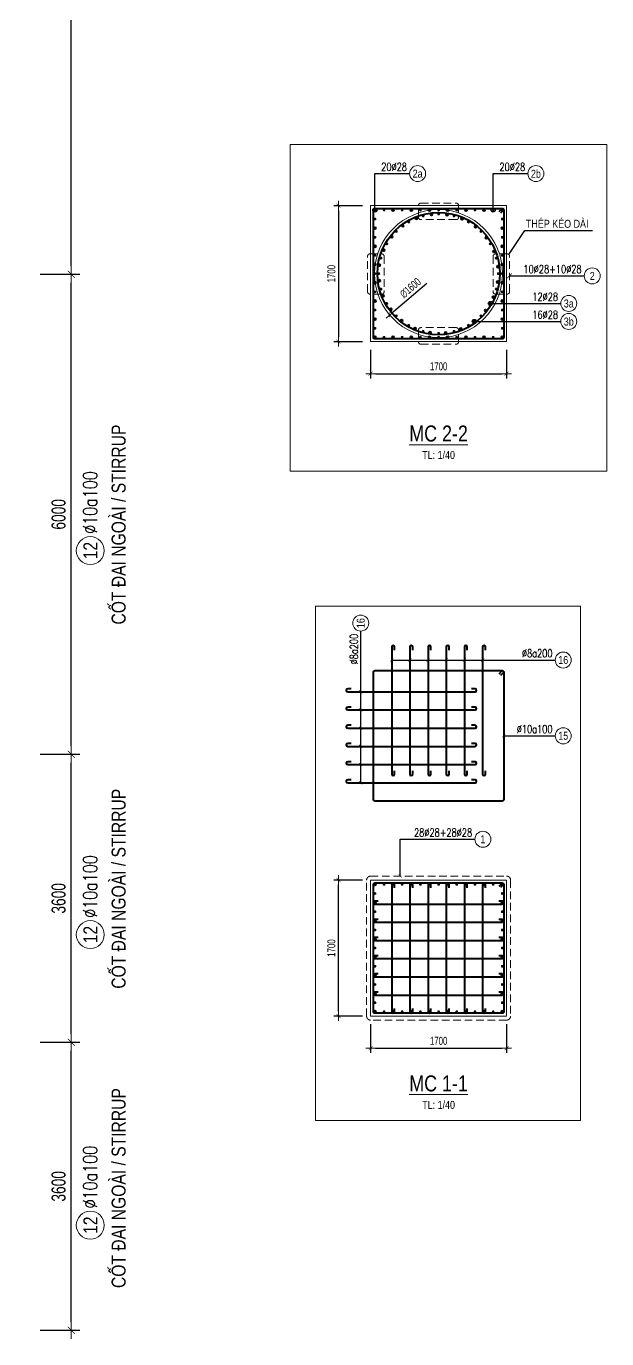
# Model space of a CAD drawing. Header units: millimetres. Extents: x 49323 to 380960, y -6102 to 181761.
# Drawn here: x 176913 to 184170, y -3674 to 12732 of the extents above; entities that cross this region are included whole.
import ezdxf
from ezdxf.enums import TextEntityAlignment as Align

# ---------------------------------------------------------------- set-up
doc = ezdxf.new("R2010")
doc.units = ezdxf.units.MM
doc.linetypes.add('HIDDEN2', pattern=[4.7625, 3.175, -1.5875])
doc.layers.get('0').update_dxf_attribs({"lineweight": 20})
doc.layers.get('Defpoints').update_dxf_attribs({"color": 151, "lineweight": 9})
for name, color, linetype, lineweight in [('NDC_S_CONTINUOUS', 3, 'Continuous', 20), ('NDC_S_DIM', 1, 'Continuous', 15), ('NDC_S_HIDDEN', 8, 'HIDDEN2', 13), ('NDC_S_REBAR', 4, 'Continuous', 35), ('NDC_S_STIRRUP', 4, 'Continuous', 40), ('NDC_S_THIN LINE', 8, 'Continuous', 9), ('NDC_S_VN TEXT', 7, 'Continuous', 20), ('NDC_Table', 3, 'Continuous', 20)]:
    doc.layers.add(name, color=color, linetype=linetype, lineweight=lineweight)
doc.styles.add('ARIAL', font='arial.ttf', dxfattribs={"width": 0.8})
doc.styles.add('NDC_DIM', font='', dxfattribs={"width": 0.75})
doc.styles.add('NDC_EN TXT', font='romans.shx', dxfattribs={"width": 0.8})
doc.styles.add('NDC_VIE TXT', font='arial.ttf', dxfattribs={"width": 0.8})
doc.styles.get('NDC_DIM').set_extended_font_data('Dotum')
doc.dimstyles.new('NDC_dim_40', dxfattribs={"dimscale": 40, "dimtxt": 2.5, "dimasz": 1.5, "dimexe": 1.5, "dimexo": 2.5, "dimgap": 1, "dimtad": 1, "dimdec": 0, "dimzin": 0, "dimdsep": 46, "dimtxsty": 'NDC_DIM', "dimblk": 'DIMMARK', "dimcen": 0.09, "dimdle": 1.2, "dimclrd": 1, "dimclre": 1, "dimclrt": 3, "dimadec": 0, "dimazin": 0, "dimtfac": 1, "dimtdec": 0, "dimtix": 1, "dimtofl": 0, "dimtmove": 0, "dimatfit": 3, "dimfxl": 8, "dimfxlon": 1, "dimtolj": 1, "dimtzin": 0, "dimarcsym": 0})
doc.dimstyles.new('NDC_dim_70', dxfattribs={"dimscale": 70, "dimtxt": 2.5, "dimasz": 1.5, "dimexe": 1.5, "dimexo": 2.5, "dimgap": 1, "dimtad": 1, "dimdec": 0, "dimzin": 0, "dimdsep": 46, "dimtxsty": 'NDC_DIM', "dimblk": 'DIMMARK', "dimcen": 0.09, "dimdle": 1.2, "dimclrd": 1, "dimclre": 1, "dimclrt": 3, "dimadec": 0, "dimazin": 0, "dimtfac": 1, "dimtdec": 0, "dimtix": 1, "dimtofl": 0, "dimtmove": 0, "dimatfit": 3, "dimfxl": 8, "dimfxlon": 1, "dimtolj": 1, "dimtzin": 0, "dimarcsym": 0})

# ---------------------------------------------------------------- blocks, each defined once
blk = doc.blocks.new('DIMMARK')
at = {"layer": 'NDC_S_DIM', "color": 1}
blk.add_line((-1.5, 0), (1, 0), dxfattribs=at)
at = {"layer": 'NDC_S_DIM', "color": 2, "const_width": 0.1}
blk.add_lwpolyline([(-0.42, -0.42), (0.42, 0.42)], dxfattribs=at)
blk = doc.blocks.new('*D399')
at = {"layer": 'Defpoints', "color": 0, "ltscale": 70, "transparency": 16777216}
for p in [(176913, 31), (177476, 31), (176913, -3569)]:
    blk.add_point(p, dxfattribs=at)
at = {"layer": 'NDC_S_DIM', "color": 1, "lineweight": -2, "ltscale": 70, "transparency": 16777216}
for p, q in [((177088, 31), (177581, 31)), ((177476, -3464), (177476, -74)), ((177088, -3569), (177581, -3569))]:
    blk.add_line(p, q, dxfattribs=at)
at = {"layer": 'NDC_S_DIM', "color": 1, "lineweight": -2, "ltscale": 70, "transparency": 16777216, "xscale": 105, "yscale": 105, "zscale": 105}
for p, rotation in [((177476, 31), 90), ((177476, -3569), 270)]:
    blk.add_blockref('DIMMARK', p, dxfattribs=dict(at, rotation=rotation))
at = {"layer": 'NDC_S_DIM', "color": 3, "ltscale": 70, "transparency": 16777216, "insert": (177318, -1769), "char_height": 175, "attachment_point": 5, "rotation": 90, "style": 'NDC_DIM'}
blk.add_mtext('\\A1;3600', dxfattribs=at)
blk = doc.blocks.new('*U2118')
blk.add_circle((-2.5, 0), 2.5)
at = {"layer": 'NDC_S_VN TEXT', "color": 7, "style": 'ARIAL', "width": 0.8}
blk.add_attdef('SH2', text='', height=2.5, dxfattribs=at).set_placement((-2.5, 0), align=Align.MIDDLE)
at = {"layer": 'NDC_S_VN TEXT', "color": 3, "style": 'NDC_EN TXT', "width": 0.75}
blk.add_attdef('DKKC1', (0.5, -1.25), '', height=2.5, dxfattribs=at)
blk = doc.blocks.new('*D400')
at = {"layer": 'Defpoints', "color": 0, "ltscale": 70, "transparency": 16777216}
for p in [(176913, 3631), (177476, 3631), (176913, 31)]:
    blk.add_point(p, dxfattribs=at)
at = {"layer": 'NDC_S_DIM', "color": 1, "lineweight": -2, "ltscale": 70, "transparency": 16777216}
for p, q in [((177088, 3631), (177581, 3631)), ((177476, 136), (177476, 3526)), ((177088, 31), (177581, 31))]:
    blk.add_line(p, q, dxfattribs=at)
at = {"layer": 'NDC_S_DIM', "color": 1, "lineweight": -2, "ltscale": 70, "transparency": 16777216, "xscale": 105, "yscale": 105, "zscale": 105}
for p, rotation in [((177476, 3631), 90), ((177476, 31), 270)]:
    blk.add_blockref('DIMMARK', p, dxfattribs=dict(at, rotation=rotation))
at = {"layer": 'NDC_S_DIM', "color": 3, "ltscale": 70, "transparency": 16777216, "insert": (177318, 1831), "char_height": 175, "attachment_point": 5, "rotation": 90, "style": 'NDC_DIM'}
blk.add_mtext('\\A1;3600', dxfattribs=at)
blk = doc.blocks.new('*D401')
at = {"layer": 'Defpoints', "color": 0, "ltscale": 70, "transparency": 16777216}
for p in [(176913, 9631), (177476, 9631), (176913, 3631)]:
    blk.add_point(p, dxfattribs=at)
at = {"layer": 'NDC_S_DIM', "color": 1, "lineweight": -2, "ltscale": 70, "transparency": 16777216}
for p, q in [((177088, 9631), (177581, 9631)), ((177476, 3736), (177476, 9526)), ((177088, 3631), (177581, 3631))]:
    blk.add_line(p, q, dxfattribs=at)
at = {"layer": 'NDC_S_DIM', "color": 1, "lineweight": -2, "ltscale": 70, "transparency": 16777216, "xscale": 105, "yscale": 105, "zscale": 105}
for p, rotation in [((177476, 9631), 90), ((177476, 3631), 270)]:
    blk.add_blockref('DIMMARK', p, dxfattribs=dict(at, rotation=rotation))
at = {"layer": 'NDC_S_DIM', "color": 3, "ltscale": 70, "transparency": 16777216, "insert": (177318, 6631), "char_height": 175, "attachment_point": 5, "rotation": 90, "style": 'NDC_DIM'}
blk.add_mtext('\\A1;6000', dxfattribs=at)
blk = doc.blocks.new('*D402')
at = {"layer": 'Defpoints', "color": 0, "ltscale": 70, "transparency": 16777216}
for p in [(176913, 19631), (177476, 19631), (176913, 9631)]:
    blk.add_point(p, dxfattribs=at)
at = {"layer": 'NDC_S_DIM', "color": 1, "lineweight": -2, "ltscale": 70, "transparency": 16777216}
for p, q in [((177088, 19631), (177581, 19631)), ((177476, 9736), (177476, 19526)), ((177088, 9631), (177581, 9631))]:
    blk.add_line(p, q, dxfattribs=at)
at = {"layer": 'NDC_S_DIM', "color": 1, "lineweight": -2, "ltscale": 70, "transparency": 16777216, "xscale": 105, "yscale": 105, "zscale": 105}
for p, rotation in [((177476, 19631), 90), ((177476, 9631), 270)]:
    blk.add_blockref('DIMMARK', p, dxfattribs=dict(at, rotation=rotation))
at = {"layer": 'NDC_S_DIM', "color": 3, "ltscale": 70, "transparency": 16777216, "insert": (177318, 14631), "char_height": 175, "attachment_point": 5, "rotation": 90, "style": 'NDC_DIM'}
blk.add_mtext('\\A1;10000', dxfattribs=at)
blk = doc.blocks.new('kata_block_TD')
at = {"color": 6, "linetype": 'ByBlock', "lineweight": -2, "style": 'ARIAL', "width": 0.8}
blk.add_attdef('SECTDET2', text='', height=5, dxfattribs=at).set_placement((0, 7.97), align=Align.CENTER)
at = {"color": 0, "linetype": 'ByBlock', "lineweight": -2, "style": 'ARIAL', "width": 0.8}
blk.add_attdef('SECTDET1', text='', height=5, dxfattribs=at).set_placement((0, 1.47), align=Align.CENTER)
at = {"color": 3, "lineweight": 25, "style": 'ARIAL', "width": 0.8}
blk.add_attdef('SSCALE', text='', height=2.5, dxfattribs=at).set_placement((0, -4), align=Align.CENTER)
blk = doc.blocks.new('*D421')
at = {"layer": 'Defpoints', "color": 0, "ltscale": 70, "transparency": 16777216}
for p in [(181218, 359), (182918, 359), (182918, -41)]:
    blk.add_point(p, dxfattribs=at)
at = {"layer": 'NDC_S_DIM', "color": 1, "lineweight": -2, "ltscale": 70, "transparency": 16777216}
for p, q in [((181218, 259), (181218, -101)), ((182918, 259), (182918, -101)), ((181278, -41), (182858, -41))]:
    blk.add_line(p, q, dxfattribs=at)
at = {"layer": 'NDC_S_DIM', "color": 1, "lineweight": -2, "ltscale": 70, "transparency": 16777216, "xscale": 60, "yscale": 60, "zscale": 60, "rotation": 180}
blk.add_blockref('DIMMARK', (181218, -41), dxfattribs=at)
at = {"layer": 'NDC_S_DIM', "color": 1, "lineweight": -2, "ltscale": 70, "transparency": 16777216, "xscale": 60, "yscale": 60, "zscale": 60}
blk.add_blockref('DIMMARK', (182918, -41), dxfattribs=at)
at = {"layer": 'NDC_S_DIM', "color": 3, "ltscale": 70, "transparency": 16777216, "insert": (182068, 49), "char_height": 100, "attachment_point": 5, "style": 'NDC_DIM'}
blk.add_mtext('\\A1;1700', dxfattribs=at)
blk = doc.blocks.new('*D422')
at = {"layer": 'Defpoints', "color": 0, "ltscale": 70, "transparency": 16777216}
for p in [(180818, 2059), (181218, 2059), (181218, 359)]:
    blk.add_point(p, dxfattribs=at)
at = {"layer": 'NDC_S_DIM', "color": 1, "lineweight": -2, "ltscale": 70, "transparency": 16777216}
for p, q in [((181118, 2059), (180758, 2059)), ((180818, 419), (180818, 1999)), ((181118, 359), (180758, 359))]:
    blk.add_line(p, q, dxfattribs=at)
at = {"layer": 'NDC_S_DIM', "color": 1, "lineweight": -2, "ltscale": 70, "transparency": 16777216, "xscale": 60, "yscale": 60, "zscale": 60}
for p, rotation in [((180818, 2059), 90), ((180818, 359), 270)]:
    blk.add_blockref('DIMMARK', p, dxfattribs=dict(at, rotation=rotation))
at = {"layer": 'NDC_S_DIM', "color": 3, "ltscale": 70, "transparency": 16777216, "insert": (180728, 1209), "char_height": 100, "attachment_point": 5, "rotation": 90, "style": 'NDC_DIM'}
blk.add_mtext('\\A1;1700', dxfattribs=at)
blk = doc.blocks.new('kata_block_THEP')
at = {"layer": 'NDC_S_REBAR', "color": 0}
for p, q in [((-0.5, 0), (0.5, 0)), ((-0.35, 0.35), (0.35, -0.35)), ((0.35, 0.35), (-0.35, -0.35)), ((0, 0.5), (0, -0.5))]:
    blk.add_line(p, q, dxfattribs=at)
at = {"layer": 'NDC_S_REBAR', "color": 0, "const_width": 0.0833}
blk.add_lwpolyline([(-0.5, 0, 1), (0.5, 0, 1), (-0.5, 0, 1)], format="xyb", dxfattribs=at)
blk = doc.blocks.new('*U10')
blk.add_circle((2.5, 0), 2.5)
at = {"layer": 'NDC_S_VN TEXT', "color": 3, "style": 'NDC_EN TXT', "width": 0.75}
blk.add_attdef('DK2', text='', height=2.5, dxfattribs=at).set_placement((-0.85, 0.85), align=Align.RIGHT)
at = {"layer": 'NDC_S_VN TEXT', "color": 7, "style": 'ARIAL', "width": 0.8}
blk.add_attdef('SH3', text='', height=2.5, dxfattribs=at).set_placement((2.5, 0), align=Align.MIDDLE)
blk = doc.blocks.new('cham')
at = {"layer": 'NDC_S_REBAR'}
h = blk.add_hatch(color=253, dxfattribs=at)
h.dxf.hatch_style = 1
h.paths.add_polyline_path([(-28, 0, 1), (28, 0, 1)])
at = {"layer": 'NDC_S_REBAR', "color": 253}
blk.add_circle((0, 0), 28, dxfattribs=at)
blk = doc.blocks.new('*U423')
at = {"layer": 'NDC_S_DIM', "xscale": 0.5, "yscale": 0.5, "zscale": 0.5}
blk.add_blockref('cham', (0, 0), dxfattribs=at)
blk = doc.blocks.new('*U424')
at = {"layer": 'NDC_S_DIM', "color": 0, "linetype": 'ByBlock', "lineweight": -2, "transparency": 16777216}
for p in [(0, 0), (227.5, 0), (455, 0), (682.5, 0), (910, 0), (1137.5, 0), (1365, 0), (1592.5, 0)]:
    blk.add_blockref('*U423', p, dxfattribs=at)
blk = doc.blocks.new('*U425')
at = {"layer": 'NDC_S_DIM', "xscale": 0.5, "yscale": 0.5, "zscale": 0.5}
blk.add_blockref('cham', (0, 0), dxfattribs=at)
blk = doc.blocks.new('*U426')
at = {"layer": 'NDC_S_DIM', "color": 0, "linetype": 'ByBlock', "lineweight": -2, "transparency": 16777216}
for p in [(0, 0), (227.5, 0), (455, 0), (682.5, 0), (910, 0), (1137.5, 0)]:
    blk.add_blockref('*U425', p, dxfattribs=at)
blk = doc.blocks.new('*U427')
at = {"layer": 'NDC_S_DIM', "xscale": 0.5, "yscale": 0.5, "zscale": 0.5}
blk.add_blockref('cham', (0, 0), dxfattribs=at)
blk = doc.blocks.new('*U428')
at = {"layer": 'NDC_S_DIM', "color": 0, "linetype": 'ByBlock', "lineweight": -2, "transparency": 16777216}
for p in [(0, 0), (227.5, 0), (455, 0), (682.5, 0), (910, 0), (1137.5, 0), (1365, 0), (1592.5, 0)]:
    blk.add_blockref('*U427', p, dxfattribs=at)
blk = doc.blocks.new('*U429')
at = {"layer": 'NDC_S_DIM', "xscale": 0.5, "yscale": 0.5, "zscale": 0.5}
blk.add_blockref('cham', (0, 0), dxfattribs=at)
blk = doc.blocks.new('*U430')
at = {"layer": 'NDC_S_DIM', "color": 0, "linetype": 'ByBlock', "lineweight": -2, "transparency": 16777216}
for p in [(0, 0), (227.5, 0), (455, 0), (682.5, 0), (910, 0), (1137.5, 0)]:
    blk.add_blockref('*U429', p, dxfattribs=at)
blk = doc.blocks.new('*U435')
at = {"layer": 'NDC_S_DIM', "xscale": 0.5, "yscale": 0.5, "zscale": 0.5}
blk.add_blockref('cham', (0, 0), dxfattribs=at)
blk = doc.blocks.new('*U436')
at = {"layer": 'NDC_S_DIM', "color": 0, "linetype": 'ByBlock', "lineweight": -2, "transparency": 16777216}
for p in [(0, 0), (227.5, 0), (455, 0), (682.5, 0), (910, 0), (1137.5, 0), (1365, 0), (1592.5, 0)]:
    blk.add_blockref('*U435', p, dxfattribs=at)
blk = doc.blocks.new('*U437')
at = {"layer": 'NDC_S_DIM', "xscale": 0.5, "yscale": 0.5, "zscale": 0.5}
blk.add_blockref('cham', (0, 0), dxfattribs=at)
blk = doc.blocks.new('*U438')
at = {"layer": 'NDC_S_DIM', "color": 0, "linetype": 'ByBlock', "lineweight": -2, "transparency": 16777216}
for p in [(0, 0), (227.5, 0), (455, 0), (682.5, 0), (910, 0), (1137.5, 0)]:
    blk.add_blockref('*U437', p, dxfattribs=at)
blk = doc.blocks.new('*U431')
at = {"layer": 'NDC_S_DIM', "xscale": 0.5, "yscale": 0.5, "zscale": 0.5}
blk.add_blockref('cham', (0, 0), dxfattribs=at)
blk = doc.blocks.new('*U432')
at = {"layer": 'NDC_S_DIM', "color": 0, "linetype": 'ByBlock', "lineweight": -2, "transparency": 16777216}
for p in [(0, 0), (227.5, 0), (455, 0), (682.5, 0), (910, 0), (1137.5, 0), (1365, 0), (1592.5, 0)]:
    blk.add_blockref('*U431', p, dxfattribs=at)
blk = doc.blocks.new('*U433')
at = {"layer": 'NDC_S_DIM', "xscale": 0.5, "yscale": 0.5, "zscale": 0.5}
blk.add_blockref('cham', (0, 0), dxfattribs=at)
blk = doc.blocks.new('*U434')
at = {"layer": 'NDC_S_DIM', "color": 0, "linetype": 'ByBlock', "lineweight": -2, "transparency": 16777216}
for p in [(0, 0), (227.5, 0), (455, 0), (682.5, 0), (910, 0), (1137.5, 0)]:
    blk.add_blockref('*U433', p, dxfattribs=at)
blk = doc.blocks.new('*D445')
at = {"layer": 'Defpoints', "color": 0, "ltscale": 70, "transparency": 16777216}
for p in [(181218, 8789), (182918, 8789), (182918, 8389)]:
    blk.add_point(p, dxfattribs=at)
at = {"layer": 'NDC_S_DIM', "color": 1, "lineweight": -2, "ltscale": 70, "transparency": 16777216}
for p, q in [((181218, 8689), (181218, 8329)), ((182918, 8689), (182918, 8329)), ((181278, 8389), (182858, 8389))]:
    blk.add_line(p, q, dxfattribs=at)
at = {"layer": 'NDC_S_DIM', "color": 1, "lineweight": -2, "ltscale": 70, "transparency": 16777216, "xscale": 60, "yscale": 60, "zscale": 60, "rotation": 180}
blk.add_blockref('DIMMARK', (181218, 8389), dxfattribs=at)
at = {"layer": 'NDC_S_DIM', "color": 1, "lineweight": -2, "ltscale": 70, "transparency": 16777216, "xscale": 60, "yscale": 60, "zscale": 60}
blk.add_blockref('DIMMARK', (182918, 8389), dxfattribs=at)
at = {"layer": 'NDC_S_DIM', "color": 3, "ltscale": 70, "transparency": 16777216, "insert": (182068, 8480), "char_height": 100, "attachment_point": 5, "style": 'NDC_DIM'}
blk.add_mtext('\\A1;1700', dxfattribs=at)
blk = doc.blocks.new('*D446')
at = {"layer": 'Defpoints', "color": 0, "ltscale": 70, "transparency": 16777216}
for p in [(181218, 10489), (180818, 8789), (181218, 8789)]:
    blk.add_point(p, dxfattribs=at)
at = {"layer": 'NDC_S_DIM', "color": 1, "lineweight": -2, "ltscale": 70, "transparency": 16777216}
for p, q in [((181118, 10489), (180758, 10489)), ((180818, 10429), (180818, 8849)), ((181118, 8789), (180758, 8789))]:
    blk.add_line(p, q, dxfattribs=at)
at = {"layer": 'NDC_S_DIM', "color": 1, "lineweight": -2, "ltscale": 70, "transparency": 16777216, "xscale": 60, "yscale": 60, "zscale": 60}
for p, rotation in [((180818, 10489), 90), ((180818, 8789), 270)]:
    blk.add_blockref('DIMMARK', p, dxfattribs=dict(at, rotation=rotation))
at = {"layer": 'NDC_S_DIM', "color": 3, "ltscale": 70, "transparency": 16777216, "insert": (180728, 9639), "char_height": 100, "attachment_point": 5, "rotation": 90, "style": 'NDC_DIM'}
blk.add_mtext('\\A1;1700', dxfattribs=at)
blk = doc.blocks.new('*U447')
at = {"layer": 'NDC_S_REBAR', "xscale": 28, "yscale": 28, "zscale": 28}
blk.add_blockref('kata_block_THEP', (0, 0), dxfattribs=at)
blk = doc.blocks.new('*U448')
at = {"layer": 'NDC_Table', "color": 0, "linetype": 'ByBlock', "lineweight": -2, "transparency": 16777216}
for p, rotation in [((191435, 4301), 30.00000000000001), ((191615, 4375), 15), ((192001, 4375), 345), ((192181, 4301), 329.9999999999999), ((191281, 4182), 45.00000000000001), ((192336, 4182), 314.9999999999999), ((191162, 4028), 60.00000000000001), ((192454, 4028), 299.9999999999999), ((191088, 3848), 75.00000000000001), ((192529, 3848), 285), ((191062, 3655), 90), ((192554, 3655), 270), ((191088, 3462), 105), ((192529, 3462), 255), ((191162, 3282), 120), ((192454, 3282), 240), ((191281, 3127), 135), ((192336, 3127), 225), ((191435, 3009), 150), ((192181, 3009), 209.9999999999999), ((191615, 2934), 165), ((191808, 2909), 180), ((192001, 2934), 194.9999999999999)]:
    blk.add_blockref('*U447', p, dxfattribs=dict(at, rotation=rotation))
blk.add_blockref('*U447', (191808, 4401), dxfattribs=at)
blk = doc.blocks.new('*U451')
at = {"layer": 'NDC_S_DIM', "xscale": 0.5, "yscale": 0.5, "zscale": 0.5}
blk.add_blockref('cham', (0, 0), dxfattribs=at)
blk = doc.blocks.new('*U452')
at = {"layer": 'NDC_S_DIM', "color": 0, "linetype": 'ByBlock', "lineweight": -2, "transparency": 16777216}
blk.add_blockref('*U451', (0, 0), dxfattribs=at)
blk = doc.blocks.new('*U449')
at = {"layer": 'NDC_S_DIM', "rotation": 338.5616584972}
blk.add_blockref('*U452', (0, 0), dxfattribs=at)
at = {"layer": 'NDC_S_REBAR', "xscale": 28, "yscale": 28, "zscale": 28, "rotation": 342.8759197528643}
blk.add_blockref('kata_block_THEP', (0, 0), dxfattribs=at)
blk = doc.blocks.new('*U450')
at = {"layer": 'NDC_Table', "color": 0, "linetype": 'ByBlock', "lineweight": -2, "transparency": 16777216}
for p, rotation in [((191361, 4252), 45), ((191531, 4347), 29.99999999999998), ((191720, 4395), 15), ((192102, 4341), 344.9999999999999), ((192270, 4241), 330.0000000000001), ((191222, 4116), 60.00000000000001), ((192406, 4102), 315), ((191123, 3948), 74.99999999999999), ((192501, 3932), 299.9999999999999), ((191070, 3761), 90), ((192549, 3743), 285), ((191068, 3566), 105), ((192547, 3549), 269.9999999999999), ((191116, 3377), 120), ((192494, 3361), 255), ((191211, 3208), 135), ((192395, 3194), 240), ((191347, 3068), 150), ((191515, 2969), 165), ((192086, 2962), 210), ((192255, 3058), 225), ((191702, 2916), 180), ((191897, 2914), 194.9999999999999)]:
    blk.add_blockref('*U449', p, dxfattribs=dict(at, rotation=rotation))
blk.add_blockref('*U449', (191915, 4393), dxfattribs=at)
blk = doc.blocks.new('*D652')
at = {"layer": 'Defpoints', "color": 0, "ltscale": 40, "transparency": 16777216}
for p in [(182679, 10156), (181457, 9123)]:
    blk.add_point(p, dxfattribs=at)
at = {"layer": 'NDC_S_VN TEXT', "color": 1, "lineweight": -2, "ltscale": 40, "transparency": 16777216}
blk.add_line((181921, 9516), (181503, 9162), dxfattribs=at)
at = {"layer": 'NDC_S_VN TEXT', "color": 1, "lineweight": -2, "ltscale": 40, "transparency": 16777216, "xscale": 60, "yscale": 60, "zscale": 60, "rotation": 220.2249554821321}
blk.add_blockref('DIMMARK', (181457, 9123), dxfattribs=at)
at = {"layer": 'NDC_S_VN TEXT', "color": 3, "ltscale": 40, "transparency": 16777216, "insert": (181716, 9460), "char_height": 100, "attachment_point": 5, "rotation": 40.225, "style": 'NDC_DIM'}
blk.add_mtext('\\A1;∅1600', dxfattribs=at)

msp = doc.modelspace()

# ---------------------------------------------------------------- linework, layer by layer
at = {"layer": 'Defpoints', "ltscale": 40}
for points in [[(180211.2, 11252.4), (184170, 11252.4), (184170, 7169.4), (180211.2, 7169.4)], [(180530.2, 5483.6), (183843.7, 5483.6), (183843.7, -947.3), (180530.2, -947.3)]]:
    msp.add_lwpolyline(points, close=True, dxfattribs=at)
at = {"layer": 'NDC_S_CONTINUOUS', "ltscale": 70}
for points in [[(181217.8, 8789.5), (182917.8, 8789.5), (182917.8, 10489.5), (181217.8, 10489.5), (181217.8, 8789.5)], [(181217.8, 358.8), (182917.8, 358.8), (182917.8, 2058.8), (181217.8, 2058.8), (181217.8, 358.8)]]:
    msp.add_lwpolyline(points, dxfattribs=at)
at = {"layer": 'NDC_S_CONTINUOUS'}
msp.add_circle((182067.8, 9639.5), 800, dxfattribs=at)
at = {"layer": 'NDC_S_HIDDEN', "ltscale": 30}
for points in [[(181845.5, 10520.8), (182288.4, 10520.8, -0.4142136), (182318.4, 10490.8), (182318.4, 10344.7, -0.4142136), (182288.4, 10314.7), (181845.5, 10314.7, -0.4142136), (181815.5, 10344.7), (181815.5, 10490.8, -0.4142136)], [(181180.3, 9413.3), (181180.3, 9856.2, -0.4142136), (181210.3, 9886.2), (181356.4, 9886.2, -0.4142136), (181386.4, 9856.2), (181386.4, 9413.3, -0.4142136), (181356.4, 9383.3), (181210.3, 9383.3, -0.4142136)], [(182955.3, 9413.3), (182955.3, 9856.2, 0.4142136), (182925.3, 9886.2), (182779.2, 9886.2, 0.4142136), (182749.2, 9856.2), (182749.2, 9413.3, 0.4142136), (182779.2, 9383.3), (182925.3, 9383.3, 0.4142136)], [(181845.5, 8758.2), (182288.4, 8758.2, 0.4142136), (182318.4, 8788.2), (182318.4, 8934.3, 0.4142136), (182288.4, 8964.3), (181845.5, 8964.3, 0.4142136), (181815.5, 8934.3), (181815.5, 8788.2, 0.4142136)]]:
    msp.add_lwpolyline(points, format="xyb", close=True, dxfattribs=at)
msp.add_lwpolyline([(181167.8, 358.8), (181167.8, 2058.8, -0.4142136), (181217.8, 2108.8), (182917.8, 2108.8, -0.4142136), (182967.8, 2058.8), (182967.8, 358.8, -0.4142136), (182917.8, 308.8), (181217.8, 308.8, -0.4142136), (181167.8, 358.8)], format="xyb", dxfattribs=at)
at = {"layer": 'NDC_S_STIRRUP', "ltscale": 70}
for points in [[(182823.8, 10414.5), (182863.8, 10454.5, -0.4142136), (182882.8, 10435.5), (182882.8, 8843.5, -0.4142136), (182863.8, 8824.5), (181271.8, 8824.5, -0.4142136), (181252.8, 8843.5), (181252.8, 10435.5, -0.4142136), (181271.8, 10454.5), (182863.8, 10454.5, -0.4142136), (182882.8, 10435.5), (182842.8, 10395.5)], [(182823.8, 4637.1), (182863.8, 4677.1, -0.4142136), (182882.8, 4658.1), (182882.8, 3066.1, -0.4142136), (182863.8, 3047.1), (181271.8, 3047.1, -0.4142136), (181252.8, 3066.1), (181252.8, 4658.1, -0.4142136), (181271.8, 4677.1), (182863.8, 4677.1, -0.4142136), (182882.8, 4658.1), (182842.8, 4618.1)], [(182823.8, 1983.8), (182863.8, 2023.8, -0.4142136), (182882.8, 2004.8), (182882.8, 412.8, -0.4142136), (182863.8, 393.8), (181271.8, 393.8, -0.4142136), (181252.8, 412.8), (181252.8, 2004.8, -0.4142136), (181271.8, 2023.8), (182863.8, 2023.8, -0.4142136), (182882.8, 2004.8), (182842.8, 1964.8)]]:
    msp.add_lwpolyline(points, format="xyb", dxfattribs=at)
at = {"layer": 'NDC_S_STIRRUP'}
for points in [[(181517.3, 4933.4), (181517.3, 4975.4, 1), (181481.3, 4975.4), (181481.3, 3383.4, 1), (181517.3, 3383.4), (181517.3, 3425.4)], [(181744.8, 4933.4), (181744.8, 4975.4, 1), (181708.8, 4975.4), (181708.8, 3383.4, 1), (181744.8, 3383.4), (181744.8, 3425.4)], [(181972.1, 4933.1), (181972.1, 4975.1, 1), (181936.1, 4975.1), (181936.1, 3383.1, 1), (181972.1, 3383.1), (181972.1, 3425.1)], [(182199.5, 4933.1), (182199.5, 4975.1, 1), (182163.5, 4975.1), (182163.5, 3383.1, 1), (182199.5, 3383.1), (182199.5, 3425.1)], [(182426.9, 4933.1), (182426.9, 4975.1, 1), (182390.9, 4975.1), (182390.9, 3383.1, 1), (182426.9, 3383.1), (182426.9, 3425.1)], [(182654.8, 4933.4), (182654.8, 4975.4, 1), (182618.8, 4975.4), (182618.8, 3383.4, 1), (182654.8, 3383.4), (182654.8, 3425.4)], [(180973.3, 4448.7), (180931.3, 4448.7, 1), (180931.3, 4412.7), (182523.3, 4412.7, 1), (182523.3, 4448.7), (182481.3, 4448.7)], [(180973.3, 4221.2), (180931.3, 4221.2, 1), (180931.3, 4185.2), (182523.3, 4185.2, 1), (182523.3, 4221.2), (182481.3, 4221.2)], [(180973.3, 3993.8), (180931.3, 3993.8, 1), (180931.3, 3957.8), (182523.3, 3957.8, 1), (182523.3, 3993.8), (182481.3, 3993.8)], [(180973.3, 3766.4), (180931.3, 3766.4, 1), (180931.3, 3730.4), (182523.3, 3730.4, 1), (182523.3, 3766.4), (182481.3, 3766.4)], [(180973.3, 3539), (180931.3, 3539, 1), (180931.3, 3503), (182523.3, 3503, 1), (182523.3, 3539), (182481.3, 3539)], [(180973.3, 3311.5), (180931.3, 3311.5, 1), (180931.3, 3275.5), (182523.3, 3275.5, 1), (182523.3, 3311.5), (182481.3, 3311.5)], [(181517.3, 1963), (181517.3, 2005, 1), (181481.3, 2005), (181481.3, 413, 1), (181517.3, 413), (181517.3, 455)], [(181744.8, 1963), (181744.8, 2005, 1), (181708.8, 2005), (181708.8, 413, 1), (181744.8, 413), (181744.8, 455)], [(181972.1, 1962.8), (181972.1, 2004.8, 1), (181936.1, 2004.8), (181936.1, 412.8, 1), (181972.1, 412.8), (181972.1, 454.8)], [(182199.5, 1962.8), (182199.5, 2004.8, 1), (182163.5, 2004.8), (182163.5, 412.8, 1), (182199.5, 412.8), (182199.5, 454.8)], [(182426.9, 1962.8), (182426.9, 2004.8, 1), (182390.9, 2004.8), (182390.9, 412.8, 1), (182426.9, 412.8), (182426.9, 454.8)], [(182654.8, 1963), (182654.8, 2005, 1), (182618.8, 2005), (182618.8, 413, 1), (182654.8, 413), (182654.8, 455)], [(181313.8, 1795.3), (181271.8, 1795.3, 1), (181271.8, 1759.3), (182863.8, 1759.3, 1), (182863.8, 1795.3), (182821.8, 1795.3)], [(181313.8, 1567.9), (181271.8, 1567.9, 1), (181271.8, 1531.9), (182863.8, 1531.9, 1), (182863.8, 1567.9), (182821.8, 1567.9)], [(181313.8, 1340.5), (181271.8, 1340.5, 1), (181271.8, 1304.5), (182863.8, 1304.5, 1), (182863.8, 1340.5), (182821.8, 1340.5)], [(181313.8, 1113), (181271.8, 1113, 1), (181271.8, 1077), (182863.8, 1077, 1), (182863.8, 1113), (182821.8, 1113)], [(181313.8, 885.6), (181271.8, 885.6, 1), (181271.8, 849.6), (182863.8, 849.6, 1), (182863.8, 885.6), (182821.8, 885.6)], [(181313.8, 658.2), (181271.8, 658.2, 1), (181271.8, 622.2), (182863.8, 622.2, 1), (182863.8, 658.2), (182821.8, 658.2)]]:
    msp.add_lwpolyline(points, format="xyb", dxfattribs=at)
msp.add_circle((182067.8, 9639.5), 765, dxfattribs=at)

# ---------------------------------------------------------------- block references
at = {"layer": 'NDC_S_DIM'}
for name, p in [('*U436', (181271.8, 10435.8)), ('*U432', (181271.8, 8843.8)), ('*U424', (181271.8, 2005)), ('*U428', (181271.8, 413))]:
    msp.add_blockref(name, p, dxfattribs=at)
at = {"layer": 'NDC_S_DIM', "rotation": 89.99999999988268}
for name, p in [('*U438', (181271.8, 9070.9)), ('*U434', (182863.8, 9070.9)), ('*U426', (181271.8, 640.2)), ('*U430', (182863.8, 640.2))]:
    msp.add_blockref(name, p, dxfattribs=at)
at = {"layer": 'NDC_S_REBAR', "ltscale": 70, "xscale": 28, "yscale": 28, "zscale": 28}
for p in [(181271.8, 10435.5), (181271.8, 10321.8), (181385.5, 10435.5), (181499.2, 10435.5), (181612.9, 10435.5), (181726.6, 10435.5), (181840.4, 10435.5), (181954.1, 10435.5), (182067.8, 10435.5), (182181.5, 10435.5), (182295.2, 10435.5), (182408.9, 10435.5), (182522.6, 10435.5), (182636.4, 10435.5), (182750.1, 10435.5), (182863.8, 10435.5), (182863.8, 10321.8), (181271.8, 10208.1), (182863.8, 10208.1), (181271.8, 10094.4), (182863.8, 10094.4), (181271.8, 9980.6), (181271.8, 9866.9), (182863.8, 9980.6), (182863.8, 9866.9), (181271.8, 9753.2), (182863.8, 9753.2), (181271.8, 9639.5), (181271.8, 9525.8), (182863.8, 9639.5), (182863.8, 9525.8), (181271.8, 9412.1), (182863.8, 9412.1), (181271.8, 9298.4), (181271.8, 9184.6), (182863.8, 9298.4), (182863.8, 9184.6), (181271.8, 9070.9), (182863.8, 9070.9), (181271.8, 8957.2), (182863.8, 8957.2), (181271.8, 8843.5), (181385.5, 8843.5), (181499.2, 8843.5), (181612.9, 8843.5), (181726.6, 8843.5), (181840.4, 8843.5), (181954.1, 8843.5), (182067.8, 8843.5), (182181.5, 8843.5), (182295.2, 8843.5), (182408.9, 8843.5), (182522.6, 8843.5), (182636.4, 8843.5), (182750.1, 8843.5), (182863.8, 8843.5), (181271.8, 2004.8), (181385.5, 2004.8), (181499.2, 2004.8), (181612.9, 2004.8), (181726.6, 2004.8), (181840.4, 2004.8), (181954.1, 2004.8), (182067.8, 2004.8), (182181.5, 2004.8), (182295.2, 2004.8), (182408.9, 2004.8), (182522.6, 2004.8), (182636.4, 2004.8), (182750.1, 2004.8), (182863.8, 2004.8), (181271.8, 1891), (182863.8, 1891), (181271.8, 1777.3), (181271.8, 1663.6), (182863.8, 1777.3), (182863.8, 1663.6), (181271.8, 1549.9), (182863.8, 1549.9), (181271.8, 1436.2), (181271.8, 1322.5), (182863.8, 1436.2), (182863.8, 1322.5), (181271.8, 1208.8), (182863.8, 1208.8), (181271.8, 1095), (181271.8, 981.3), (182863.8, 1095), (182863.8, 981.3), (181271.8, 867.6), (182863.8, 867.6), (181271.8, 753.9), (182863.8, 753.9), (181271.8, 640.2), (181271.8, 526.5), (182863.8, 640.2), (182863.8, 526.5), (181271.8, 412.8), (181385.5, 412.8), (181499.2, 412.8), (181612.9, 412.8), (181726.6, 412.8), (181840.4, 412.8), (181954.1, 412.8), (182067.8, 412.8), (182181.5, 412.8), (182295.2, 412.8), (182408.9, 412.8), (182522.6, 412.8), (182636.4, 412.8), (182750.1, 412.8), (182863.8, 412.8)]:
    msp.add_blockref('kata_block_THEP', p, dxfattribs=at)
at = {"layer": 'NDC_S_THIN LINE', "xscale": 40, "yscale": 40, "zscale": 40}
for p, values in [((181706.2, 10890), {'SH3': '2a', 'DK2': '20%%c28'}), ((183184.4, 10890), {'SH3': '2b', 'DK2': '20%%c28'}), ((183888.9, 9611.5), {'SH3': '2', 'DK2': '10%%c28+10%%c28'}), ((183595.3, 9266.5), {'SH3': '3a', 'DK2': '12%%c28'}), ((183595.3, 9042.3), {'SH3': '3b', 'DK2': '16%%c28'}), ((183525.9, 4809.8), {'SH3': '16', 'DK2': '%%c8a200'}), ((183525.9, 3862.1), {'SH3': '15', 'DK2': '%%c10a100'}), ((182521.6, 2568.8), {'SH3': '1', 'DK2': '28%%c28+28%%c28'})]:
    msp.add_blockref('*U10', p, dxfattribs=at).add_auto_attribs(values)
at = {"layer": 'NDC_S_THIN LINE', "rotation": 90}
for name, p, xscale, yscale, zscale, values in [('*U2118', (177713.7, 6352.4), 70, 70, 70, {'SH2': '12', 'DKKC1': '%%c10a100'}), ('*U10', (181094.3, 5170.8), 40, 40, 40, {'SH3': '16', 'DK2': '%%c8a200'}), ('*U2118', (177713.7, 1552.4), 70, 70, 70, {'SH2': '12', 'DKKC1': '%%c10a100'}), ('*U2118', (177713.7, -2079.9), 70, 70, 70, {'SH2': '12', 'DKKC1': '%%c10a100'})]:
    msp.add_blockref(name, p, dxfattribs=dict(at, xscale=xscale, yscale=yscale, zscale=zscale)).add_auto_attribs(values)
at = {"layer": 'NDC_S_VN TEXT', "ltscale": 70}
ref = msp.add_blockref('kata_block_TD', (182067.8, 7482.5), dxfattribs=dict(at, xscale=40, yscale=40, zscale=40))
ref.add_attrib('SECTDET1', '%%uMC 2-2', dxfattribs={"layer": '0', "color": 0, "linetype": 'ByBlock', "lineweight": -2, "height": 200, "style": 'ARIAL', "width": 0.8}).set_placement((182067.8, 7541.4), align=Align.CENTER)
ref.add_attrib('SSCALE', 'TL: 1/40', dxfattribs={"layer": '0', "color": 3, "lineweight": 25, "height": 100, "style": 'ARIAL', "width": 0.8}).set_placement((182067.8, 7322.6), align=Align.CENTER)
ref = msp.add_blockref('kata_block_TD', (182067.8, -641.2), dxfattribs=dict(at, xscale=40, yscale=40, zscale=40))
ref.add_attrib('SECTDET1', '%%uMC 1-1', dxfattribs={"layer": '0', "color": 0, "linetype": 'ByBlock', "lineweight": -2, "height": 200, "style": 'ARIAL', "width": 0.8}).set_placement((182067.8, -582.4), align=Align.CENTER)
ref.add_attrib('SSCALE', 'TL: 1/40', dxfattribs={"layer": '0', "color": 3, "lineweight": 25, "height": 100, "style": 'ARIAL', "width": 0.8}).set_placement((182067.8, -801.2), align=Align.CENTER)
at = {"layer": 'NDC_Table'}
for name in ['*U450', '*U448']:
    msp.add_blockref(name, (-9740.6, 5984.7), dxfattribs=at)

# ---------------------------------------------------------------- texts
at = {"layer": 'NDC_S_VN TEXT', "style": 'NDC_VIE TXT', "width": 0.8}
msp.add_text('THÉP KÉO DÀI', height=100, dxfattribs=at).set_placement((183159.4, 10262.8), align=Align.MIDDLE_LEFT)
for p in [(178067.8, 5253.4), (178067.8, 701), (178067.8, -3040.6)]:
    msp.add_text('CỐT ĐAI NGOÀI / STIRRUP', height=175, rotation=90, dxfattribs=at).set_placement(p, align=Align.MIDDLE_LEFT)

# ---------------------------------------------------------------- dimensions: what is measured, and where the dimension line sits
at = {"layer": 'NDC_S_DIM', "ltscale": 70}
for base, p1, p2, angle, dimstyle, picture, middle in [((177475.5, 19630.7), (176913.2, 9630.7), (176913.2, 19630.7), 90, 'NDC_dim_70', '*D402', (177317.9, 14630.7)), ((180817.8, 8789.5), (181217.8, 10489.5), (181217.8, 8789.5), 270, 'NDC_dim_40', '*D446', (180727.7, 9639.5)), ((177475.5, 9630.7), (176913.2, 3630.7), (176913.2, 9630.7), 90, 'NDC_dim_70', '*D401', (177317.9, 6630.7)), ((177475.5, 3630.7), (176913.2, 30.7), (176913.2, 3630.7), 90, 'NDC_dim_70', '*D400', (177317.9, 1830.7))]:
    dim = msp.add_linear_dim(base=base, p1=p1, p2=p2, angle=angle, dimstyle=dimstyle, override={"dimtmove": 1}, dxfattribs=at)
    dim.commit()
    dim.dimension.update_dxf_attribs({"geometry": picture, "text_midpoint": middle})
dim = msp.add_linear_dim(base=(182917.8, 8389.5), p1=(181217.8, 8789.5), p2=(182917.8, 8789.5), dimstyle='NDC_dim_40', override={"dimtmove": 1}, dxfattribs=at)
dim.commit()
dim.dimension.update_dxf_attribs({"geometry": '*D445', "text_midpoint": (182067.8, 8479.6)})
for base, p1, p2, angle, dimstyle, picture, middle in [((180817.8, 2058.8), (181217.8, 358.8), (181217.8, 2058.8), 270, 'NDC_dim_40', '*D422', (180727.7, 1208.8)), ((177475.5, 30.7), (176913.2, -3569.3), (176913.2, 30.7), 90, 'NDC_dim_70', '*D399', (177317.9, -1769.3))]:
    dim = msp.add_linear_dim(base=base, p1=p1, p2=p2, angle=angle, dimstyle=dimstyle, dxfattribs=at)
    dim.commit()
    dim.dimension.update_dxf_attribs({"geometry": picture, "text_midpoint": middle})
dim = msp.add_linear_dim(base=(182917.8, -41.2), p1=(181217.8, 358.8), p2=(182917.8, 358.8), dimstyle='NDC_dim_40', dxfattribs=at)
dim.commit()
dim.dimension.update_dxf_attribs({"geometry": '*D421', "text_midpoint": (182067.8, 48.8)})
at = {"layer": 'NDC_S_VN TEXT', "ltscale": 40}
dim = msp.add_diameter_dim_2p(p1=(182678.6, 10156.1), p2=(181457, 9122.9), dimstyle='NDC_dim_40', dxfattribs=at)
dim.commit()
dim.dimension.update_dxf_attribs({"geometry": '*D652', "text_midpoint": (181774.6, 9391.5), "dimtype": 163})

# ---------------------------------------------------------------- leaders
at = {"layer": 'NDC_S_DIM', "ltscale": 70}
for points, override in [([(181271.8, 10435.8), (181271.8, 10890), (181706.2, 10890)], {"dimasz": 1.3, "dimtad": 0, "dimldrblk": 'DotBlank'}), ([(182750.1, 10435.8), (182750.1, 10890), (183184.4, 10890)], {"dimasz": 1.3, "dimtad": 0, "dimldrblk": 'DotBlank'}), ([(182946.5, 9877.4), (183147.5, 10178), (183993.3, 10178)], {"dimgap": 1, "dimtad": 0}), ([(182955.3, 9611.5), (183888.9, 9611.5)], {"dimtad": 0, "dimldrblk": 'ARCHTICK'}), ([(182713.8, 9266.5), (183595.3, 9266.5)], {"dimasz": 1.3, "dimtad": 0, "dimldrblk": 'DotBlank'}), ([(182514.8, 9042.3), (183595.3, 9042.3)], {"dimasz": 1.3, "dimtad": 0, "dimldrblk": 'DotBlank'})]:
    msp.add_leader(points, dimstyle='NDC_dim_40', override=override, dxfattribs=at)
at = {"layer": 'NDC_S_THIN LINE'}
for points in [[(181094.3, 3275.5), (181094.3, 5170.8)], [(181094.3, 3503), (181094.3, 5170.8)], [(181094.3, 3730.4), (181094.3, 5170.8)], [(181094.3, 3957.8), (181094.3, 5170.8)], [(181094.3, 4185.2), (181094.3, 5170.8)], [(181094.3, 4412.7), (181094.3, 5170.8)], [(181481.7, 4809.8), (183525.9, 4809.8)], [(181708.8, 4809.8), (183525.9, 4809.8)], [(181936.1, 4809.8), (183525.9, 4809.8)], [(182163.5, 4809.8), (183525.9, 4809.8)], [(182390.9, 4809.8), (183525.9, 4809.8)], [(182618.8, 4809.8), (183525.9, 4809.8)], [(182882.8, 3862.1), (183525.9, 3862.1)], [(181587.6, 2108.8), (181587.6, 2568.8), (182521.6, 2568.8)]]:
    msp.add_leader(points, dimstyle='NDC_dim_40', override={"dimasz": 1, "dimldrblk": 'ARCHTICK'}, dxfattribs=at)

doc.saveas('drawing.dxf')
